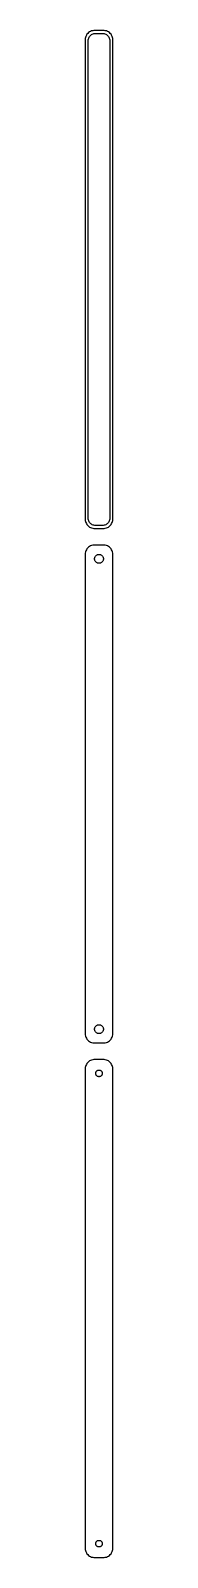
# Model space of a CAD drawing. Header units: metres. Extents: x -8 to 8, y 423 to 1251.
import ezdxf

# ---------------------------------------------------------------- set-up
doc = ezdxf.new("R2010")
doc.units = ezdxf.units.M

msp = doc.modelspace()

# ---------------------------------------------------------------- linework, layer by layer
for p, q in [((-4.62889, 1250.52), (-5.17912, 1250.22)), ((-4.04507, 1250.76), (-4.62889, 1250.52)), ((-3.4369, 1250.91), (-4.04507, 1250.76)), ((-2.81395, 1250.99), (-3.4369, 1250.91)), ((2.81395, 1250.99), (-2.81395, 1250.99)), ((3.4369, 1250.91), (2.81395, 1250.99)), ((4.04507, 1250.76), (3.4369, 1250.91)), ((4.62889, 1250.52), (4.04507, 1250.76)), ((5.17912, 1250.22), (4.62889, 1250.52)), ((-7.46057, 1246.63), (-7.5, 1246)), ((-7.5, 1246), (-7.5, 986)), ((-7.34291, 1247.24), (-7.46057, 1246.63)), ((-7.14888, 1247.84), (-7.34291, 1247.24)), ((-6.88153, 1248.41), (-7.14888, 1247.84)), ((-6.54507, 1248.94), (-6.88153, 1248.41)), ((-6.14484, 1249.42), (-6.54507, 1248.94)), ((-5.68712, 1249.85), (-6.14484, 1249.42)), ((-5.87262, 1245.5), (-5.84209, 1245.99)), ((-5.87262, 986.5), (-5.87262, 1245.5)), ((-5.84209, 1245.99), (-5.75096, 1246.46)), ((-5.75096, 1246.46), (-5.60068, 1246.93)), ((-5.17912, 1250.22), (-5.68712, 1249.85)), ((-5.60068, 1246.93), (-5.3936, 1247.37)), ((-5.3936, 1247.37), (-5.13301, 1247.78)), ((-5.13301, 1247.78), (-4.82301, 1248.15)), ((-4.82301, 1248.15), (-4.46851, 1248.48)), ((-4.46851, 1248.48), (-4.07506, 1248.77)), ((-4.07506, 1248.77), (-3.64888, 1249)), ((-3.64888, 1249), (-3.1967, 1249.18)), ((-3.1967, 1249.18), (-2.72565, 1249.3)), ((-2.72565, 1249.3), (-2.24316, 1249.36)), ((-2.24316, 1249.36), (2.24316, 1249.36)), ((2.24316, 1249.36), (2.72565, 1249.3)), ((2.72565, 1249.3), (3.1967, 1249.18)), ((3.1967, 1249.18), (3.64888, 1249)), ((3.64888, 1249), (4.07506, 1248.77)), ((4.07506, 1248.77), (4.46851, 1248.48)), ((4.46851, 1248.48), (4.82301, 1248.15)), ((4.82301, 1248.15), (5.13301, 1247.78)), ((5.13301, 1247.78), (5.3936, 1247.37)), ((5.68712, 1249.85), (5.17912, 1250.22)), ((5.3936, 1247.37), (5.60068, 1246.93)), ((5.60068, 1246.93), (5.75096, 1246.46)), ((6.14484, 1249.42), (5.68712, 1249.85)), ((5.75096, 1246.46), (5.84209, 1245.99)), ((5.84209, 1245.99), (5.87262, 1245.5)), ((5.87262, 1245.5), (5.87262, 986.5)), ((6.54507, 1248.94), (6.14484, 1249.42)), ((6.88153, 1248.41), (6.54507, 1248.94)), ((7.14888, 1247.84), (6.88153, 1248.41)), ((7.34291, 1247.24), (7.14888, 1247.84)), ((7.46057, 1246.63), (7.34291, 1247.24)), ((7.5, 1246), (7.46057, 1246.63)), ((7.5, 986), (7.5, 1246)), ((-7.5, 986), (-7.46057, 985.373)), ((-7.46057, 985.373), (-7.34291, 984.757)), ((-5.84209, 986.015), (-5.87262, 986.5)), ((-5.75096, 985.537), (-5.84209, 986.015)), ((-5.60068, 985.074), (-5.75096, 985.537)), ((5.75096, 985.537), (5.60068, 985.074)), ((5.84209, 986.015), (5.75096, 985.537)), ((5.87262, 986.5), (5.84209, 986.015)), ((7.34291, 984.757), (7.46057, 985.373)), ((7.46057, 985.373), (7.5, 986)), ((-7.34291, 984.757), (-7.14888, 984.159)), ((-7.14888, 984.159), (-6.88153, 983.591)), ((-6.88153, 983.591), (-6.54507, 983.061)), ((-6.54507, 983.061), (-6.14484, 982.577)), ((-6.14484, 982.577), (-5.68712, 982.147)), ((-5.68712, 982.147), (-5.17912, 981.778)), ((-5.3936, 984.634), (-5.60068, 985.074)), ((-5.13301, 984.224), (-5.3936, 984.634)), ((-5.17912, 981.778), (-4.62889, 981.476)), ((-4.82301, 983.849), (-5.13301, 984.224)), ((-4.46851, 983.516), (-4.82301, 983.849)), ((-4.62889, 981.476), (-4.04507, 981.245)), ((-4.07506, 983.23), (-4.46851, 983.516)), ((-3.64888, 982.996), (-4.07506, 983.23)), ((-4.04507, 981.245), (-3.4369, 981.089)), ((-3.1967, 982.817), (-3.64888, 982.996)), ((-3.4369, 981.089), (-2.81395, 981.01)), ((-2.72565, 982.696), (-3.1967, 982.817)), ((-2.81395, 981.01), (2.81395, 981.01)), ((-2.24316, 982.635), (-2.72565, 982.696)), ((2.24316, 982.635), (-2.24316, 982.635)), ((2.72565, 982.696), (2.24316, 982.635)), ((3.1967, 982.817), (2.72565, 982.696)), ((2.81395, 981.01), (3.4369, 981.089)), ((3.64888, 982.996), (3.1967, 982.817)), ((3.4369, 981.089), (4.04507, 981.245)), ((4.07506, 983.23), (3.64888, 982.996)), ((4.04507, 981.245), (4.62889, 981.476)), ((4.46851, 983.516), (4.07506, 983.23)), ((4.82301, 983.849), (4.46851, 983.516)), ((4.62889, 981.476), (5.17912, 981.778)), ((5.13301, 984.224), (4.82301, 983.849)), ((5.3936, 984.634), (5.13301, 984.224)), ((5.17912, 981.778), (5.68712, 982.147)), ((5.60068, 985.074), (5.3936, 984.634)), ((5.68712, 982.147), (6.14484, 982.577)), ((6.14484, 982.577), (6.54507, 983.061)), ((6.54507, 983.061), (6.88153, 983.591)), ((6.88153, 983.591), (7.14888, 984.159)), ((7.14888, 984.159), (7.34291, 984.757)), ((-7.14888, 968.841), (-7.34291, 968.243)), ((-6.88153, 969.409), (-7.14888, 968.841)), ((-6.54507, 969.939), (-6.88153, 969.409)), ((-6.14484, 970.423), (-6.54507, 969.939)), ((-5.68712, 970.853), (-6.14484, 970.423)), ((-5.17912, 971.222), (-5.68712, 970.853)), ((-4.62889, 971.524), (-5.17912, 971.222)), ((-4.04507, 971.755), (-4.62889, 971.524)), ((-3.4369, 971.911), (-4.04507, 971.755)), ((-2.81395, 971.99), (-3.4369, 971.911)), ((2.81395, 971.99), (-2.81395, 971.99)), ((3.4369, 971.911), (2.81395, 971.99)), ((4.04507, 971.755), (3.4369, 971.911)), ((4.62889, 971.524), (4.04507, 971.755)), ((5.17912, 971.222), (4.62889, 971.524)), ((5.68712, 970.853), (5.17912, 971.222)), ((6.14484, 970.423), (5.68712, 970.853)), ((6.54507, 969.939), (6.14484, 970.423)), ((6.88153, 969.409), (6.54507, 969.939)), ((7.14888, 968.841), (6.88153, 969.409)), ((7.34291, 968.243), (7.14888, 968.841)), ((-7.46057, 967.627), (-7.5, 967)), ((-7.5, 967), (-7.5, 707)), ((-7.34291, 968.243), (-7.46057, 967.627)), ((-2.39999, 964.5), (-2.38107, 964.801)), ((-2.38107, 964.199), (-2.39999, 964.5)), ((-2.38107, 964.801), (-2.32458, 965.097)), ((-2.32458, 963.903), (-2.38107, 964.199)), ((-2.32458, 965.097), (-2.23146, 965.383)), ((-2.23146, 963.617), (-2.32458, 963.903)), ((-2.23146, 965.383), (-2.10313, 965.656)), ((-2.10313, 963.344), (-2.23146, 963.617)), ((-2.10313, 965.656), (-1.94164, 965.911)), ((-1.94164, 963.089), (-2.10313, 963.344)), ((-1.94164, 965.911), (-1.74951, 966.143)), ((-1.74951, 962.857), (-1.94164, 963.089)), ((-1.74951, 966.143), (-1.52982, 966.349)), ((-1.52982, 962.651), (-1.74951, 962.857)), ((-1.52982, 966.349), (-1.28598, 966.526)), ((-1.28598, 962.474), (-1.52982, 962.651)), ((-1.28598, 966.526), (-1.02187, 966.672)), ((-1.02187, 962.328), (-1.28598, 962.474)), ((-1.02187, 966.672), (-0.741638, 966.783)), ((-0.741638, 962.217), (-1.02187, 962.328)), ((-0.741638, 966.783), (-0.449707, 966.857)), ((-0.449707, 962.143), (-0.741638, 962.217)), ((-0.449707, 966.857), (-0.150696, 966.895)), ((-0.150696, 962.105), (-0.449707, 962.143)), ((-0.150696, 966.895), (0.150696, 966.895)), ((0.150696, 962.105), (-0.150696, 962.105)), ((0.150696, 966.895), (0.449707, 966.857)), ((0.449707, 962.143), (0.150696, 962.105)), ((0.449707, 966.857), (0.741638, 966.783)), ((0.741638, 962.217), (0.449707, 962.143)), ((0.741638, 966.783), (1.02187, 966.672)), ((1.02187, 962.328), (0.741638, 962.217)), ((1.02187, 966.672), (1.28598, 966.526)), ((1.28598, 962.474), (1.02187, 962.328)), ((1.28598, 966.526), (1.52982, 966.349)), ((1.52982, 962.651), (1.28598, 962.474)), ((1.52982, 966.349), (1.74951, 966.143)), ((1.74951, 962.857), (1.52982, 962.651)), ((1.74951, 966.143), (1.94164, 965.911)), ((1.94164, 963.089), (1.74951, 962.857)), ((1.94164, 965.911), (2.10313, 965.656)), ((2.10313, 963.344), (1.94164, 963.089)), ((2.10313, 965.656), (2.23146, 965.383)), ((2.23146, 963.617), (2.10313, 963.344)), ((2.23146, 965.383), (2.32458, 965.097)), ((2.32458, 963.903), (2.23146, 963.617)), ((2.32458, 965.097), (2.38107, 964.801)), ((2.38107, 964.199), (2.32458, 963.903)), ((2.38107, 964.801), (2.39999, 964.5)), ((2.39999, 964.5), (2.38107, 964.199)), ((7.46057, 967.627), (7.34291, 968.243)), ((7.5, 967), (7.46057, 967.627)), ((7.5, 707), (7.5, 967)), ((-7.5, 707), (-7.46057, 706.373)), ((-7.46057, 706.373), (-7.34291, 705.757)), ((-7.34291, 705.757), (-7.14888, 705.159)), ((-7.14888, 705.159), (-6.88153, 704.591)), ((-6.88153, 704.591), (-6.54507, 704.061)), ((-6.54507, 704.061), (-6.14484, 703.577)), ((-2.39999, 709.5), (-2.38107, 709.801)), ((-2.38107, 709.199), (-2.39999, 709.5)), ((-2.38107, 709.801), (-2.32458, 710.097)), ((-2.32458, 708.903), (-2.38107, 709.199)), ((-2.32458, 710.097), (-2.23146, 710.383)), ((-2.23146, 708.617), (-2.32458, 708.903)), ((-2.23146, 710.383), (-2.10313, 710.656)), ((-2.10313, 708.344), (-2.23146, 708.617)), ((-2.10313, 710.656), (-1.94164, 710.911)), ((-1.94164, 708.089), (-2.10313, 708.344)), ((-1.94164, 710.911), (-1.74951, 711.143)), ((-1.74951, 707.857), (-1.94164, 708.089)), ((-1.74951, 711.143), (-1.52982, 711.349)), ((-1.52982, 707.651), (-1.74951, 707.857)), ((-1.52982, 711.349), (-1.28598, 711.526)), ((-1.28598, 707.474), (-1.52982, 707.651)), ((-1.28598, 711.526), (-1.02187, 711.672)), ((-1.02187, 707.328), (-1.28598, 707.474)), ((-1.02187, 711.672), (-0.741638, 711.783)), ((-0.741638, 707.217), (-1.02187, 707.328)), ((-0.741638, 711.783), (-0.449707, 711.857)), ((-0.449707, 707.143), (-0.741638, 707.217)), ((-0.449707, 711.857), (-0.150696, 711.895)), ((-0.150696, 707.105), (-0.449707, 707.143)), ((-0.150696, 711.895), (0.150696, 711.895)), ((0.150696, 707.105), (-0.150696, 707.105)), ((0.150696, 711.895), (0.449707, 711.857)), ((0.449707, 707.143), (0.150696, 707.105)), ((0.449707, 711.857), (0.741638, 711.783)), ((0.741638, 707.217), (0.449707, 707.143)), ((0.741638, 711.783), (1.02187, 711.672)), ((1.02187, 707.328), (0.741638, 707.217)), ((1.02187, 711.672), (1.28598, 711.526)), ((1.28598, 707.474), (1.02187, 707.328)), ((1.28598, 711.526), (1.52982, 711.349)), ((1.52982, 707.651), (1.28598, 707.474)), ((1.52982, 711.349), (1.74951, 711.143)), ((1.74951, 707.857), (1.52982, 707.651)), ((1.74951, 711.143), (1.94164, 710.911)), ((1.94164, 708.089), (1.74951, 707.857)), ((1.94164, 710.911), (2.10313, 710.656)), ((2.10313, 708.344), (1.94164, 708.089)), ((2.10313, 710.656), (2.23146, 710.383)), ((2.23146, 708.617), (2.10313, 708.344)), ((2.23146, 710.383), (2.32458, 710.097)), ((2.32458, 708.903), (2.23146, 708.617)), ((2.32458, 710.097), (2.38107, 709.801)), ((2.38107, 709.199), (2.32458, 708.903)), ((2.38107, 709.801), (2.39999, 709.5)), ((2.39999, 709.5), (2.38107, 709.199)), ((6.14484, 703.577), (6.54507, 704.061)), ((6.54507, 704.061), (6.88153, 704.591)), ((6.88153, 704.591), (7.14888, 705.159)), ((7.14888, 705.159), (7.34291, 705.757)), ((7.34291, 705.757), (7.46057, 706.373)), ((7.46057, 706.373), (7.5, 707)), ((-6.14484, 703.577), (-5.68712, 703.147)), ((-5.68712, 703.147), (-5.17912, 702.778)), ((-5.17912, 702.778), (-4.62889, 702.476)), ((-4.62889, 702.476), (-4.04507, 702.245)), ((-4.04507, 702.245), (-3.4369, 702.089)), ((-3.4369, 702.089), (-2.81395, 702.01)), ((-2.81395, 702.01), (2.81395, 702.01)), ((2.81395, 702.01), (3.4369, 702.089)), ((3.4369, 702.089), (4.04507, 702.245)), ((4.04507, 702.245), (4.62889, 702.476)), ((4.62889, 702.476), (5.17912, 702.778)), ((5.17912, 702.778), (5.68712, 703.147)), ((5.68712, 703.147), (6.14484, 703.577)), ((-7.46057, 688.627), (-7.5, 688)), ((-7.5, 688), (-7.5, 428)), ((-7.34291, 689.243), (-7.46057, 688.627)), ((-7.14888, 689.841), (-7.34291, 689.243)), ((-6.88153, 690.409), (-7.14888, 689.841)), ((-6.54507, 690.939), (-6.88153, 690.409)), ((-6.14484, 691.423), (-6.54507, 690.939)), ((-5.68712, 691.853), (-6.14484, 691.423)), ((-5.17912, 692.222), (-5.68712, 691.853)), ((-4.62889, 692.524), (-5.17912, 692.222)), ((-4.04507, 692.755), (-4.62889, 692.524)), ((-3.4369, 692.911), (-4.04507, 692.755)), ((-2.81395, 692.99), (-3.4369, 692.911)), ((2.81395, 692.99), (-2.81395, 692.99)), ((-0.556229, 687.212), (-0.33728, 687.268)), ((-0.33728, 687.268), (-0.113022, 687.296)), ((-0.113022, 687.296), (0.113022, 687.296)), ((0.113022, 687.296), (0.33728, 687.268)), ((0.33728, 687.268), (0.556229, 687.212)), ((3.4369, 692.911), (2.81395, 692.99)), ((4.04507, 692.755), (3.4369, 692.911)), ((4.62889, 692.524), (4.04507, 692.755)), ((5.17912, 692.222), (4.62889, 692.524)), ((5.68712, 691.853), (5.17912, 692.222)), ((6.14484, 691.423), (5.68712, 691.853)), ((6.54507, 690.939), (6.14484, 691.423)), ((6.88153, 690.409), (6.54507, 690.939)), ((7.14888, 689.841), (6.88153, 690.409)), ((7.34291, 689.243), (7.14888, 689.841)), ((7.46057, 688.627), (7.34291, 689.243)), ((7.5, 688), (7.46057, 688.627)), ((7.5, 428), (7.5, 688)), ((-1.79999, 685.5), (-1.7858, 685.726)), ((-1.7858, 685.274), (-1.79999, 685.5)), ((-1.7858, 685.726), (-1.74344, 685.948)), ((-1.74344, 685.052), (-1.7858, 685.274)), ((-1.74344, 685.948), (-1.67358, 686.163)), ((-1.67358, 684.837), (-1.74344, 685.052)), ((-1.67358, 686.163), (-1.57735, 686.367)), ((-1.57735, 684.633), (-1.67358, 684.837)), ((-1.57735, 686.367), (-1.45622, 686.558)), ((-1.45622, 684.442), (-1.57735, 684.633)), ((-1.45622, 686.558), (-1.31213, 686.732)), ((-1.31213, 684.268), (-1.45622, 684.442)), ((-1.31213, 686.732), (-1.14735, 686.887)), ((-1.14735, 684.113), (-1.31213, 684.268)), ((-1.14735, 686.887), (-0.964478, 687.02)), ((-0.964478, 683.98), (-1.14735, 684.113)), ((-0.964478, 687.02), (-0.766388, 687.129)), ((-0.766388, 683.871), (-0.964478, 683.98)), ((-0.766388, 687.129), (-0.556229, 687.212)), ((-0.556229, 683.788), (-0.766388, 683.871)), ((-0.33728, 683.732), (-0.556229, 683.788)), ((-0.113022, 683.704), (-0.33728, 683.732)), ((0.113022, 683.704), (-0.113022, 683.704)), ((0.33728, 683.732), (0.113022, 683.704)), ((0.556229, 683.788), (0.33728, 683.732)), ((0.556229, 687.212), (0.766388, 687.129)), ((0.766388, 683.871), (0.556229, 683.788)), ((0.766388, 687.129), (0.964478, 687.02)), ((0.964478, 683.98), (0.766388, 683.871)), ((0.964478, 687.02), (1.14735, 686.887)), ((1.14735, 684.113), (0.964478, 683.98)), ((1.14735, 686.887), (1.31213, 686.732)), ((1.31213, 684.268), (1.14735, 684.113)), ((1.31213, 686.732), (1.45622, 686.558)), ((1.45622, 684.442), (1.31213, 684.268)), ((1.45622, 686.558), (1.57735, 686.367)), ((1.57735, 684.633), (1.45622, 684.442)), ((1.57735, 686.367), (1.67358, 686.163)), ((1.67358, 684.837), (1.57735, 684.633)), ((1.67358, 686.163), (1.74344, 685.948)), ((1.74344, 685.052), (1.67358, 684.837)), ((1.74344, 685.948), (1.7858, 685.726)), ((1.7858, 685.274), (1.74344, 685.052)), ((1.7858, 685.726), (1.79999, 685.5)), ((1.79999, 685.5), (1.7858, 685.274)), ((-1.79999, 430.5), (-1.7858, 430.726)), ((-1.7858, 430.726), (-1.74344, 430.948)), ((-1.74344, 430.948), (-1.67358, 431.163)), ((-1.67358, 431.163), (-1.57735, 431.367)), ((-1.57735, 431.367), (-1.45622, 431.558)), ((-1.45622, 431.558), (-1.31213, 431.732)), ((-1.31213, 431.732), (-1.14735, 431.887)), ((-1.14735, 431.887), (-0.964478, 432.02)), ((-0.964478, 432.02), (-0.766388, 432.129)), ((-0.766388, 432.129), (-0.556229, 432.212)), ((-0.556229, 432.212), (-0.33728, 432.268)), ((-0.33728, 432.268), (-0.113022, 432.296)), ((-0.113022, 432.296), (0.113022, 432.296)), ((0.113022, 432.296), (0.33728, 432.268)), ((0.33728, 432.268), (0.556229, 432.212)), ((0.556229, 432.212), (0.766388, 432.129)), ((0.766388, 432.129), (0.964478, 432.02)), ((0.964478, 432.02), (1.14735, 431.887)), ((1.14735, 431.887), (1.31213, 431.732)), ((1.31213, 431.732), (1.45622, 431.558)), ((1.45622, 431.558), (1.57735, 431.367)), ((1.57735, 431.367), (1.67358, 431.163)), ((1.67358, 431.163), (1.74344, 430.948)), ((1.74344, 430.948), (1.7858, 430.726)), ((1.7858, 430.726), (1.79999, 430.5)), ((-7.5, 428), (-7.46057, 427.373)), ((-7.46057, 427.373), (-7.34291, 426.757)), ((-7.34291, 426.757), (-7.14888, 426.159)), ((-7.14888, 426.159), (-6.88153, 425.591)), ((-6.88153, 425.591), (-6.54507, 425.061)), ((-6.54507, 425.061), (-6.14484, 424.577)), ((-6.14484, 424.577), (-5.68712, 424.147)), ((-5.68712, 424.147), (-5.17912, 423.778)), ((-5.17912, 423.778), (-4.62889, 423.476)), ((-4.62889, 423.476), (-4.04507, 423.245)), ((-4.04507, 423.245), (-3.4369, 423.089)), ((-3.4369, 423.089), (-2.81395, 423.01)), ((-2.81395, 423.01), (2.81395, 423.01)), ((-1.7858, 430.274), (-1.79999, 430.5)), ((-1.74344, 430.052), (-1.7858, 430.274)), ((-1.67358, 429.837), (-1.74344, 430.052)), ((-1.57735, 429.633), (-1.67358, 429.837)), ((-1.45622, 429.442), (-1.57735, 429.633)), ((-1.31213, 429.268), (-1.45622, 429.442)), ((-1.14735, 429.113), (-1.31213, 429.268)), ((-0.964478, 428.98), (-1.14735, 429.113)), ((-0.766388, 428.871), (-0.964478, 428.98)), ((-0.556229, 428.788), (-0.766388, 428.871)), ((-0.33728, 428.732), (-0.556229, 428.788)), ((-0.113022, 428.704), (-0.33728, 428.732)), ((0.113022, 428.704), (-0.113022, 428.704)), ((0.33728, 428.732), (0.113022, 428.704)), ((0.556229, 428.788), (0.33728, 428.732)), ((0.766388, 428.871), (0.556229, 428.788)), ((0.964478, 428.98), (0.766388, 428.871)), ((1.14735, 429.113), (0.964478, 428.98)), ((1.31213, 429.268), (1.14735, 429.113)), ((1.45622, 429.442), (1.31213, 429.268)), ((1.57735, 429.633), (1.45622, 429.442)), ((1.67358, 429.837), (1.57735, 429.633)), ((1.74344, 430.052), (1.67358, 429.837)), ((1.7858, 430.274), (1.74344, 430.052)), ((1.79999, 430.5), (1.7858, 430.274)), ((2.81395, 423.01), (3.4369, 423.089)), ((3.4369, 423.089), (4.04507, 423.245)), ((4.04507, 423.245), (4.62889, 423.476)), ((4.62889, 423.476), (5.17912, 423.778)), ((5.17912, 423.778), (5.68712, 424.147)), ((5.68712, 424.147), (6.14484, 424.577)), ((6.14484, 424.577), (6.54507, 425.061)), ((6.54507, 425.061), (6.88153, 425.591)), ((6.88153, 425.591), (7.14888, 426.159)), ((7.14888, 426.159), (7.34291, 426.757)), ((7.34291, 426.757), (7.46057, 427.373)), ((7.46057, 427.373), (7.5, 428))]:
    msp.add_line(p, q)

doc.saveas('drawing.dxf')
